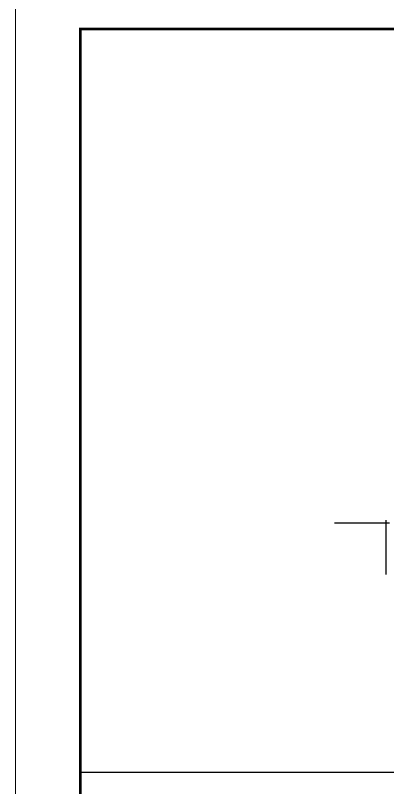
# Model space of a CAD drawing. Extents: x 3774419 to 4775970, y -926964 to 2266.
# Drawn here: x 4439570 to 4453922, y -778948 to -749129 of the extents above; entities that cross this region are included whole.
import ezdxf

# ---------------------------------------------------------------- set-up
doc = ezdxf.new("R2010")
doc.units = 0
doc.header["$LTSCALE"] = 1000
doc.header["$MEASUREMENT"] = 0
doc.layers.add('!!电气', color=1, linetype='CONTINUOUS')
doc.layers.add('图框', color=147, linetype='CONTINUOUS', lineweight=20)

# ---------------------------------------------------------------- blocks, each defined once
blk = doc.blocks.new('A$C1C403CBE')
at = {"layer": '!!电气', "color": 1}
for p, q in [((-2000, 0), (121, 0)), ((0, -2000), (0, 103))]:
    blk.add_line(p, q, dxfattribs=at)

msp = doc.modelspace()

# ---------------------------------------------------------------- linework, layer by layer
at = {"layer": '!!电气', "color": 252}
msp.add_line((4442069.6, -778353.6), (4515674.5, -778353.6), dxfattribs=at)
at = {"layer": '图框'}
msp.add_lwpolyline([(4439569.6, -748653.6), (4523669.6, -748653.6), (4523669.6, -808053.6), (4439569.6, -808053.6)], close=True, dxfattribs=at)
msp.add_lwpolyline([(4439569.6, -748653.6), (4523669.6, -748653.6), (4523669.6, -808053.6), (4439569.6, -808053.6)], close=True, dxfattribs=at)
at = {"layer": '图框', "const_width": 100}
msp.add_lwpolyline([(4522669.6, -807053.6), (4522669.6, -749653.6), (4442069.6, -749653.6), (4442069.6, -807053.6)], close=True, dxfattribs=at)
msp.add_lwpolyline([(4522669.6, -807053.6), (4522669.6, -749653.6), (4442069.6, -749653.6), (4442069.6, -807053.6)], close=True, dxfattribs=at)

# ---------------------------------------------------------------- block references
at = {"layer": '!!电气'}
msp.add_blockref('A$C1C403CBE', (4453872, -768722.9), dxfattribs=at)

doc.saveas('drawing.dxf')
